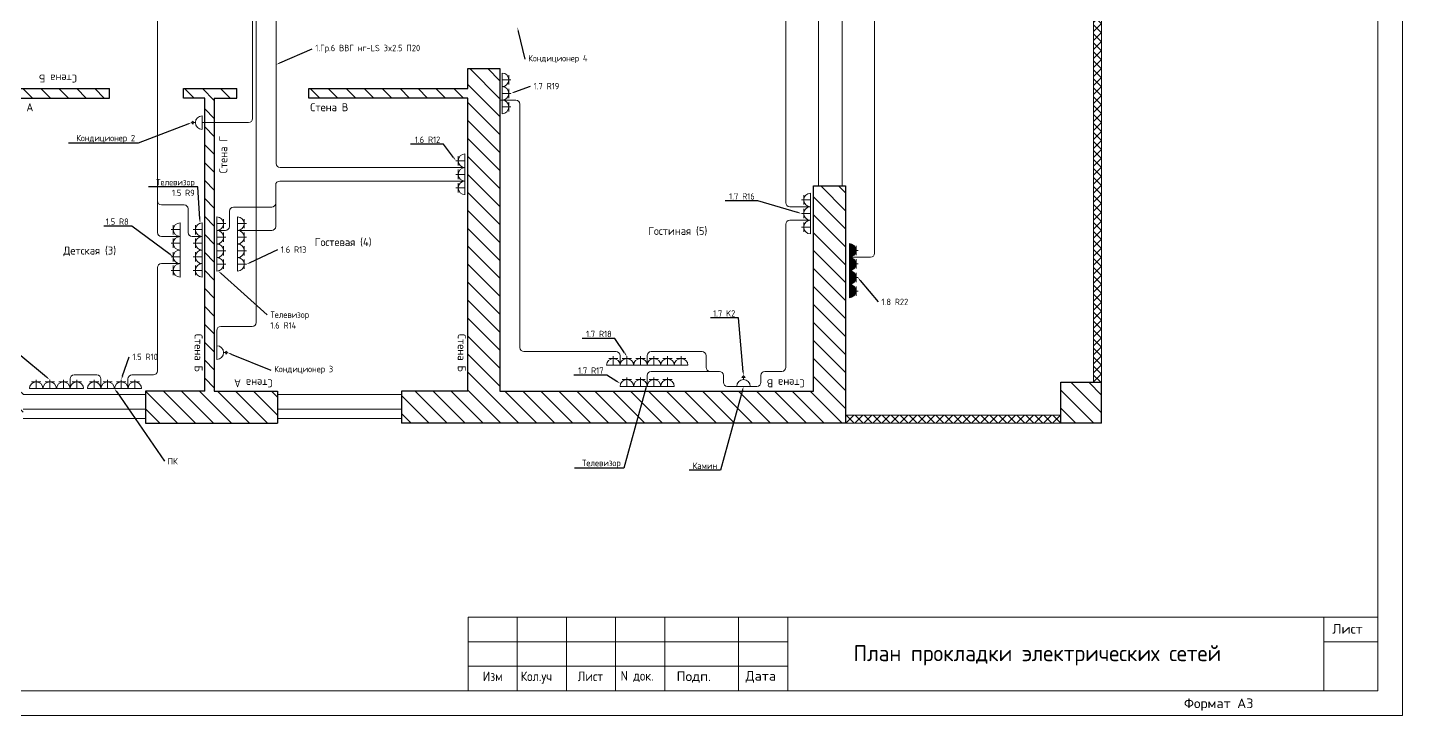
# Model space of a CAD drawing. Extents: x -680 to 54599, y -24087 to 292.
# Drawn here: x 37414 to 54599, y -24087 to -15489 of the extents above; entities that cross this region are included whole.
import ezdxf
from ezdxf import colors
from ezdxf.entities.mleader import LeaderData, LeaderLine
from ezdxf.math import Vec2, Vec3

# ---------------------------------------------------------------- set-up
doc = ezdxf.new("R2010")
doc.units = 0
doc.linetypes.add('Caddy_Solid', pattern=[0])
for name, color, linetype in [('100', 7, 'Continuous'), ('condey_wire', 40, 'Continuous'), ('ograda', 7, 'Continuous'), ('rozetka_skrutoy', 10, 'Continuous'), ('SYMS', 7, 'Continuous')]:
    doc.layers.add(name, color=color, linetype=linetype)
for name, color, linetype, lineweight in [('info', 7, 'Continuous', 15), ('nesushie', 7, 'Continuous', 25), ('okna', 7, 'Continuous', 18), ('power_wire', 10, 'Continuous', 18), ('rozetki_16A', 10, 'Continuous', 18), ('text', 251, 'Continuous', 15)]:
    doc.layers.add(name, color=color, linetype=linetype, lineweight=lineweight)
doc.styles.add('Caddy_Vectorfont1n', font='GOST Common.ttf', dxfattribs={"width": 1.1})
doc.styles.get("Standard").update_dxf_attribs({"font": 'GOST Common.ttf'})
pattern_1 = [(315, (41576.55, 24801.4), (56.1266, 56.1266), []), (45, (41576.55, 24801.4), (-56.1266, 56.1266), [])]

msp = doc.modelspace()

# ---------------------------------------------------------------- hatches: boundary and pattern name
at = {"layer": 'nesushie', "lineweight": 15}
h = msp.add_hatch(dxfattribs=at)
h.set_pattern_fill('ANSI31', color=256, scale=50, angle=-90)
h.paths.add_polyline_path([(50839, -8898), (50839, -8388), (50329, -8388), (50329, -8898)])
h.paths.add_polyline_path([(50329, -12538), (50329, -13048), (50839, -13048), (50839, -12538)])
h.paths.add_polyline_path([(50329, -19922), (50329, -20432), (50839, -20432), (50839, -19922)])
h = msp.add_hatch(dxfattribs=at)
h.set_pattern_fill('ANSI31', color=256, scale=50, angle=-90)
h.paths.add_polyline_path([(42919, -20032), (42089, -20032), (42089, -20432), (42919, -20432), (47639, -20432), (47639, -20032), (47639, -17468), (47239, -17468), (47239, -20032), (43319, -20032), (43319, -16002), (42919, -16002), (42919, -16252), (40929, -16252), (40929, -16372), (42919, -16372)])
h = msp.add_hatch(dxfattribs=at)
h.set_pattern_fill('ANSI31', color=256, scale=50, angle=-90)
h.paths.add_polyline_path([(33189, -20432), (37359, -20432), (37359, -20032), (36609, -20032), (36609, -17257), (36609, -16372), (38439, -16372), (38439, -16252), (36412, -16252), (36412, -16372), (36412, -17005), (35189, -17005), (35189, -17182), (36489, -17182), (36489, -20032), (33589, -20032), (33589, -19302), (33189, -19302), (33189, -20032)])
h = msp.add_hatch(dxfattribs=at)
h.set_pattern_fill('ANSI31', color=256, scale=50, angle=-90)
h.paths.add_polyline_path([(39749, -20032), (39749, -16372), (40029, -16372), (40029, -16252), (39364, -16252), (39364, -16372), (39629, -16372), (39629, -20032), (38889, -20032), (38889, -20432), (40539, -20432), (40539, -20032)])
at = {"layer": 'ograda', "lineweight": 15}
h = msp.add_hatch(dxfattribs=at)
h.set_pattern_fill('ANSI37', color=256, scale=25, angle=-90)
h.set_pattern_definition(pattern_1)
h.paths.add_polyline_path([(50839, -13048), (50739, -13048), (50739, -19922), (50839, -19922)])
h = msp.add_hatch(dxfattribs=at)
h.set_pattern_fill('ANSI37', color=256, scale=25, angle=-90)
h.set_pattern_definition(pattern_1)
h.paths.add_polyline_path([(47639, -20332), (47639, -20432), (50329, -20432), (50329, -20332)])
at = {"layer": 'rozetki_16A'}
h = msp.add_hatch(color=256, dxfattribs=at)
h.dxf.hatch_style = 1
h.paths.add_polyline_path([(47686, -18189), (47686, -18274), (47770, -18274, 0.414214)])
h.paths.add_polyline_path([(47770, -18274), (47686, -18274), (47686, -18359, 0.414214)])
h = msp.add_hatch(color=256, dxfattribs=at)
h.dxf.hatch_style = 1
h.paths.add_polyline_path([(47686, -18359), (47686, -18444), (47770, -18444, 0.414214)])
h.paths.add_polyline_path([(47770, -18444), (47686, -18444), (47686, -18528, 0.414214)])
h = msp.add_hatch(color=256, dxfattribs=at)
h.dxf.hatch_style = 1
h.paths.add_polyline_path([(47686, -18528), (47686, -18613), (47770, -18613, 0.414214)])
h.paths.add_polyline_path([(47770, -18613), (47686, -18613), (47686, -18698, 0.414214)])
h = msp.add_hatch(color=256, dxfattribs=at)
h.dxf.hatch_style = 1
h.paths.add_polyline_path([(47686, -18698), (47686, -18782), (47770, -18782, 0.414214)])
h.paths.add_polyline_path([(47770, -18782), (47686, -18782), (47686, -18867, 0.414214)])

# ---------------------------------------------------------------- linework, layer by layer
at = {"layer": '100', "linetype": 'Caddy_Solid', "lineweight": 13}
for p, q in [((54292, -6143), (54292, -23780)), ((42922, -22858), (54292, -22858)), ((42922, -23780), (42922, -22858)), ((43536, -23780), (43536, -22858)), ((44151, -23780), (44151, -22858)), ((44765, -23780), (44765, -22858)), ((45380, -23780), (45380, -22858)), ((46302, -23780), (46302, -22858)), ((46917, -23780), (46917, -22858)), ((53616, -23780), (53616, -22858)), ((46917, -23165), (42922, -23165)), ((53616, -23165), (54292, -23165)), ((42922, -23472), (46917, -23472)), ((54292, -23780), (29277, -23780))]:
    msp.add_line(p, q, dxfattribs=at)
at = {"layer": 'condey_wire', "lineweight": 15}
for p, q in [((40228, -16627), (40228, -14184)), ((40273, -19175), (40273, -14229)), ((39597, -16677), (40178, -16677)), ((39830, -19225), (40223, -19225)), ((39780, -19466), (39780, -19275))]:
    msp.add_line(p, q, dxfattribs=at)
for centre, start, end in [((40178, -16627), 270, 0), ((39830, -19275), 90, 180), ((40223, -19175), 270, 0)]:
    msp.add_arc(centre, 50, start, end, dxfattribs=at)
at = {"layer": 'nesushie'}
for p, q in [((42919, -16002), (43319, -16002)), ((42919, -16252), (42919, -16002)), ((43319, -16002), (43319, -20032)), ((36412, -16252), (38439, -16252)), ((38439, -16372), (38439, -16252)), ((39364, -16372), (39364, -16252)), ((39364, -16252), (40029, -16252)), ((40029, -16372), (40029, -16252)), ((40929, -16372), (40929, -16252)), ((40929, -16252), (42919, -16252)), ((36609, -16372), (38439, -16372)), ((39629, -16372), (39364, -16372)), ((39629, -20032), (39629, -16372)), ((39749, -16372), (39749, -20032)), ((39749, -16372), (39999, -16372)), ((39749, -16372), (40029, -16372)), ((42919, -16372), (40929, -16372)), ((42919, -20032), (42919, -16372)), ((42919, -20032), (42919, -16372)), ((47239, -20032), (47239, -17468)), ((47239, -17468), (47639, -17468)), ((47639, -17468), (47639, -20432)), ((50329, -20432), (50329, -19922)), ((50329, -19922), (50839, -19922)), ((50839, -20432), (50839, -19922)), ((39629, -20032), (38889, -20032)), ((38889, -20032), (38889, -20432)), ((39749, -20032), (40539, -20032)), ((40539, -20032), (40539, -20432)), ((42919, -20032), (42089, -20032)), ((42089, -20032), (42089, -20432)), ((43319, -20032), (47239, -20032)), ((38889, -20432), (40539, -20432)), ((47639, -20432), (42089, -20432)), ((50839, -20432), (50329, -20432))]:
    msp.add_line(p, q, dxfattribs=at)
at = {"layer": 'ograda', "lineweight": 15}
for p, q in [((50739, -13048), (50739, -19922)), ((50839, -19922), (50839, -13048)), ((50329, -20332), (47639, -20332)), ((47639, -20432), (50329, -20432)), ((47639, -20432), (50329, -20432)), ((50329, -20432), (50329, -20332))]:
    msp.add_line(p, q, dxfattribs=at)
at = {"layer": 'okna'}
for p, q in [((47300, -14906), (47300, -17468)), ((47598, -14906), (47598, -17468)), ((37359, -20077), (38889, -20077)), ((40539, -20077), (42089, -20077)), ((37359, -20260), (38889, -20260)), ((40539, -20260), (42089, -20260)), ((37359, -20374), (38889, -20374)), ((40539, -20374), (42089, -20374))]:
    msp.add_line(p, q, dxfattribs=at)
at = {"layer": 'power_wire'}
for p, q in [((46892, -13392), (46892, -17679)), ((39038, -14760), (39038, -18050)), ((48001, -14615), (48001, -18309)), ((40522, -14805), (40522, -17189)), ((43519, -16397), (43319, -16397)), ((43569, -19489), (43569, -16447)), ((42882, -17239), (40572, -17239)), ((40516, -17458), (40516, -17975)), ((42882, -17408), (40566, -17408)), ((39372, -17705), (39088, -17705)), ((39422, -18050), (39422, -17755)), ((39938, -17975), (39938, -17784)), ((39988, -17734), (40466, -17734)), ((47200, -17729), (46942, -17729)), ((39780, -18025), (39888, -18025)), ((40038, -18025), (40466, -18025)), ((46892, -17948), (46892, -19737)), ((47200, -17898), (46942, -17898)), ((39088, -18100), (39321, -18100)), ((39597, -18100), (39472, -18100)), ((47951, -18359), (47686, -18359)), ((39038, -18489), (39038, -19781)), ((39321, -18439), (39088, -18439)), ((44770, -19539), (43619, -19539)), ((44820, -19710), (44820, -19589)), ((45159, -19710), (45159, -19589)), ((45209, -19539), (45845, -19539)), ((45895, -19589), (45895, -19737)), ((37947, -19881), (37947, -20002)), ((38282, -19831), (37997, -19831)), ((38332, -20002), (38332, -19881)), ((38670, -19881), (38670, -20002)), ((38988, -19831), (38720, -19831)), ((45159, -19974), (45159, -19837)), ((45945, -19787), (45209, -19787)), ((46062, -19787), (45945, -19787)), ((46112, -19924), (46112, -19837)), ((46580, -19924), (46580, -19837)), ((46630, -19787), (46842, -19787)), ((46279, -19974), (46162, -19974)), ((46448, -19974), (46530, -19974))]:
    msp.add_line(p, q, dxfattribs=at)
for centre, start, end in [((43519, -16447), 0, 90), ((40572, -17189), 180, 270), ((40566, -17458), 90, 180), ((39088, -17655), 180, 270), ((40466, -17684), 270, 0), ((46942, -17679), 180, 270), ((39372, -17755), 0, 90), ((39988, -17784), 90, 180), ((39888, -17975), 270, 0), ((40466, -17975), 270, 0), ((46942, -17948), 90, 180), ((39088, -18050), 180, 270), ((39472, -18050), 180, 270), ((47951, -18309), 270, 0), ((39088, -18489), 90, 180), ((43619, -19489), 180, 270), ((44770, -19589), 0, 90), ((45209, -19589), 90, 180), ((45845, -19589), 0, 90), ((45945, -19737), 180, 270), ((46842, -19737), 270, 0), ((37997, -19881), 90, 180), ((38282, -19881), 0, 90), ((38720, -19881), 90, 180), ((38988, -19781), 270, 0), ((45209, -19837), 90, 180), ((46062, -19837), 0, 90), ((46162, -19924), 180, 270), ((46530, -19924), 270, 0), ((46630, -19837), 90, 180)]:
    msp.add_arc(centre, 50, start, end, dxfattribs=at)
at = {"layer": 'rozetka_skrutoy', "lineweight": 15}
for p, q in [((39464, -16677), (39484, -16658)), ((39484, -16658), (39484, -16696)), ((39597, -16677), (39597, -16592)), ((39464, -16677), (39484, -16696)), ((39512, -16677), (39484, -16677)), ((39597, -16761), (39597, -16677)), ((39780, -19466), (39780, -19551)), ((39780, -19551), (39780, -19636)), ((39865, -19551), (39893, -19551)), ((39893, -19570), (39893, -19532)), ((39913, -19551), (39893, -19532)), ((39913, -19551), (39893, -19570)), ((46363, -19841), (46344, -19861)), ((46382, -19861), (46344, -19861)), ((46363, -19841), (46382, -19861)), ((46363, -19889), (46363, -19861)), ((46279, -19974), (46363, -19974)), ((46363, -19974), (46448, -19974))]:
    msp.add_line(p, q, dxfattribs=at)
for centre, start, end in [((39597, -16677), 90, 270), ((39780, -19551), 270, 90), ((46363, -19974), 0, 180)]:
    msp.add_arc(centre, 84.7, start, end, dxfattribs=at)
at = {"layer": 'rozetki_16A'}
for p, q in [((43345, -16058), (43345, -16142)), ((43345, -16142), (43345, -16227)), ((43345, -16142), (43457, -16142)), ((43429, -16084), (43429, -16201)), ((43345, -16227), (43345, -16312)), ((43345, -16312), (43345, -16397)), ((43345, -16312), (43457, -16312)), ((43429, -16254), (43429, -16370)), ((43345, -16397), (43345, -16481)), ((43345, -16481), (43345, -16566)), ((43345, -16481), (43457, -16481)), ((43429, -16423), (43429, -16539)), ((42882, -17154), (42769, -17154)), ((42797, -17212), (42797, -17096)), ((42882, -17154), (42882, -17069)), ((42882, -17239), (42882, -17154)), ((42882, -17324), (42769, -17324)), ((42797, -17382), (42797, -17265)), ((42882, -17324), (42882, -17239)), ((42882, -17408), (42882, -17324)), ((42882, -17493), (42769, -17493)), ((42797, -17551), (42797, -17435)), ((42882, -17493), (42882, -17408)), ((42882, -17578), (42882, -17493)), ((47200, -17644), (47087, -17644)), ((47115, -17702), (47115, -17586)), ((47200, -17644), (47200, -17559)), ((47200, -17729), (47200, -17644)), ((39780, -17855), (39780, -17940)), ((40038, -17855), (40038, -17940)), ((47200, -17813), (47087, -17813)), ((47115, -17872), (47115, -17755)), ((47200, -17813), (47200, -17729)), ((47200, -17898), (47200, -17813)), ((39321, -18015), (39208, -18015)), ((39236, -18074), (39236, -17957)), ((39321, -18015), (39321, -17931)), ((39321, -18100), (39321, -18015)), ((39597, -18015), (39484, -18015)), ((39512, -18074), (39512, -17957)), ((39597, -18015), (39597, -17931)), ((39597, -18100), (39597, -18015)), ((39780, -17940), (39780, -18025)), ((39780, -17940), (39893, -17940)), ((39780, -18025), (39780, -18109)), ((39865, -17882), (39865, -17998)), ((40038, -17940), (40038, -18025)), ((40038, -17940), (40151, -17940)), ((40038, -18025), (40038, -18109)), ((40123, -17882), (40123, -17998)), ((47200, -17983), (47087, -17983)), ((47115, -18041), (47115, -17925)), ((47200, -17983), (47200, -17898)), ((47200, -18068), (47200, -17983)), ((39321, -18185), (39208, -18185)), ((39236, -18243), (39236, -18127)), ((39321, -18185), (39321, -18100)), ((39321, -18270), (39321, -18185)), ((39597, -18185), (39484, -18185)), ((39512, -18243), (39512, -18127)), ((39597, -18185), (39597, -18100)), ((39597, -18270), (39597, -18185)), ((39780, -18109), (39780, -18194)), ((39780, -18109), (39893, -18109)), ((39780, -18194), (39780, -18279)), ((39865, -18051), (39865, -18167)), ((40038, -18109), (40038, -18194)), ((40038, -18109), (40151, -18109)), ((40038, -18194), (40038, -18279)), ((40123, -18051), (40123, -18167)), ((47686, -18189), (47686, -18274)), ((47770, -18216), (47770, -18332)), ((39321, -18354), (39208, -18354)), ((39236, -18412), (39236, -18296)), ((39321, -18354), (39321, -18270)), ((39321, -18439), (39321, -18354)), ((39597, -18354), (39484, -18354)), ((39512, -18412), (39512, -18296)), ((39597, -18354), (39597, -18270)), ((39597, -18439), (39597, -18354)), ((39780, -18279), (39780, -18363)), ((39780, -18279), (39893, -18279)), ((39780, -18363), (39780, -18448)), ((39865, -18221), (39865, -18337)), ((40038, -18279), (40038, -18363)), ((40038, -18279), (40151, -18279)), ((40038, -18363), (40038, -18448)), ((40123, -18221), (40123, -18337)), ((47686, -18274), (47686, -18359)), ((47686, -18274), (47798, -18274)), ((47686, -18359), (47686, -18444)), ((47770, -18385), (47770, -18502)), ((39321, -18524), (39208, -18524)), ((39236, -18582), (39236, -18465)), ((39321, -18524), (39321, -18439)), ((39321, -18608), (39321, -18524)), ((39597, -18524), (39484, -18524)), ((39512, -18582), (39512, -18465)), ((39597, -18524), (39597, -18439)), ((39597, -18608), (39597, -18524)), ((39780, -18448), (39780, -18533)), ((39780, -18448), (39893, -18448)), ((39865, -18390), (39865, -18506)), ((40038, -18448), (40038, -18533)), ((40038, -18448), (40151, -18448)), ((40123, -18390), (40123, -18506)), ((47686, -18444), (47686, -18528)), ((47686, -18444), (47798, -18444)), ((47686, -18528), (47686, -18613)), ((47770, -18555), (47770, -18671)), ((47686, -18613), (47686, -18698)), ((47686, -18613), (47798, -18613)), ((47686, -18698), (47686, -18782)), ((47770, -18724), (47770, -18841)), ((47686, -18782), (47686, -18867)), ((47686, -18782), (47798, -18782)), ((44651, -19710), (44736, -19710)), ((44678, -19626), (44794, -19626)), ((44736, -19710), (44736, -19598)), ((44736, -19710), (44820, -19710)), ((44820, -19710), (44905, -19710)), ((44847, -19626), (44963, -19626)), ((44905, -19710), (44905, -19598)), ((44905, -19710), (44990, -19710)), ((44990, -19710), (45075, -19710)), ((45016, -19626), (45133, -19626)), ((45075, -19710), (45075, -19598)), ((45075, -19710), (45159, -19710)), ((45159, -19710), (45244, -19710)), ((45186, -19626), (45302, -19626)), ((45244, -19710), (45244, -19598)), ((45244, -19710), (45329, -19710)), ((45329, -19710), (45413, -19710)), ((45355, -19626), (45472, -19626)), ((45413, -19710), (45413, -19598)), ((45413, -19710), (45498, -19710)), ((45498, -19710), (45583, -19710)), ((45525, -19626), (45641, -19626)), ((45583, -19710), (45583, -19598)), ((45583, -19710), (45668, -19710)), ((37465, -19918), (37581, -19918)), ((37523, -20002), (37523, -19890)), ((37634, -19918), (37751, -19918)), ((37692, -20002), (37692, -19890)), ((37804, -19918), (37920, -19918)), ((37862, -20002), (37862, -19890)), ((37973, -19918), (38089, -19918)), ((38031, -20002), (38031, -19890)), ((38189, -19918), (38305, -19918)), ((38247, -20002), (38247, -19890)), ((38358, -19918), (38474, -19918)), ((38416, -20002), (38416, -19890)), ((38528, -19918), (38644, -19918)), ((38586, -20002), (38586, -19890)), ((38697, -19918), (38813, -19918)), ((38755, -20002), (38755, -19890)), ((44847, -19889), (44963, -19889)), ((44905, -19974), (44905, -19861)), ((45016, -19889), (45133, -19889)), ((45075, -19974), (45075, -19861)), ((45186, -19889), (45302, -19889)), ((45244, -19974), (45244, -19861)), ((45355, -19889), (45472, -19889)), ((45413, -19974), (45413, -19861)), ((37438, -20002), (37523, -20002)), ((37523, -20002), (37608, -20002)), ((37608, -20002), (37692, -20002)), ((37692, -20002), (37777, -20002)), ((37777, -20002), (37862, -20002)), ((37862, -20002), (37947, -20002)), ((37947, -20002), (38031, -20002)), ((38031, -20002), (38116, -20002)), ((38162, -20002), (38247, -20002)), ((38247, -20002), (38332, -20002)), ((38332, -20002), (38416, -20002)), ((38416, -20002), (38501, -20002)), ((38501, -20002), (38586, -20002)), ((38586, -20002), (38670, -20002)), ((38670, -20002), (38755, -20002)), ((38755, -20002), (38840, -20002)), ((44820, -19974), (44905, -19974)), ((44905, -19974), (44990, -19974)), ((44990, -19974), (45075, -19974)), ((45075, -19974), (45159, -19974)), ((45159, -19974), (45244, -19974)), ((45244, -19974), (45329, -19974)), ((45329, -19974), (45413, -19974)), ((45413, -19974), (45498, -19974))]:
    msp.add_line(p, q, dxfattribs=at)
for centre, start, end in [((43345, -16142), 270, 90), ((43345, -16312), 270, 90), ((43345, -16481), 270, 90), ((42882, -17154), 90, 270), ((42882, -17324), 90, 270), ((42882, -17493), 90, 270), ((47200, -17644), 90, 270), ((39780, -17940), 270, 90), ((40038, -17940), 270, 90), ((47200, -17813), 90, 270), ((39321, -18015), 90, 270), ((39597, -18015), 90, 270), ((39780, -18109), 270, 90), ((40038, -18109), 270, 90), ((47200, -17983), 90, 270), ((39321, -18185), 90, 270), ((39597, -18185), 90, 270), ((39780, -18279), 270, 90), ((40038, -18279), 270, 90), ((47686, -18274), 270, 90), ((39321, -18354), 90, 270), ((39597, -18354), 90, 270), ((39780, -18448), 270, 90), ((40038, -18448), 270, 90), ((47686, -18444), 270, 90), ((39321, -18524), 90, 270), ((39597, -18524), 90, 270), ((47686, -18613), 270, 90), ((47686, -18782), 270, 90), ((44736, -19710), 0, 180), ((44905, -19710), 0, 180), ((45075, -19710), 0, 180), ((45244, -19710), 0, 180), ((45413, -19710), 0, 180), ((45583, -19710), 0, 180), ((37523, -20002), 0, 180), ((37692, -20002), 0, 180), ((37862, -20002), 0, 180), ((38031, -20002), 0, 180), ((38247, -20002), 0, 180), ((38416, -20002), 0, 180), ((38586, -20002), 0, 180), ((38755, -20002), 0, 180), ((44905, -19974), 0, 180), ((45075, -19974), 0, 180), ((45244, -19974), 0, 180), ((45413, -19974), 0, 180)]:
    msp.add_arc(centre, 84.7, start, end, dxfattribs=at)
at = {"layer": 'SYMS', "lineweight": 13}
msp.add_line((54292, -17291), (54292, -22208), dxfattribs=at)
msp.add_lwpolyline([(28785, -24087), (54599, -24087), (54599, -5832), (28785, -5832)], close=True, dxfattribs=at)

# ---------------------------------------------------------------- texts
at = {"layer": '100', "lineweight": 13, "style": 'Caddy_Vectorfont1n'}
for s, width, p in [('Лист', 1.1, (53721, -23064)), ('Изм', 0.913, (43105, -23658)), ('Кол.уч', 0.913, (43578, -23657)), ('Лист', 0.913, (44291, -23658)), ('N док.', 0.913, (44827, -23651)), ('Подп.', 1.1, (45527, -23657)), ('Дата', 1.1, (46388, -23652)), ('Формат А3', 1.1, (51868, -23995))]:
    msp.add_text(s, height=120.8, dxfattribs=dict(at, width=width)).set_placement(p)
at = {"layer": 'SYMS', "insert": (47738, -23208), "char_height": 200, "attachment_point": 1}
msp.add_mtext_dynamic_manual_height_columns('План прокладки электрических сетей', width=6168.43, gutter_width=12.5, heights=[0], dxfattribs=at)
at = {"layer": 'text', "lineweight": 15, "char_height": 100, "attachment_point": 1}
for s, insert, rotation in [('Стена Б', (38031, -16176), 180), ('Стена Г', (39811, -17310), 90), ('Стена Б', (39602, -19318), 270), ('Стена Б', (42892, -19318), 270), ('Стена А', (40477, -19985), 180), ('Стена В', (47128, -19985), 180)]:
    msp.add_mtext_dynamic_manual_height_columns(s, width=651.6, gutter_width=12.5, heights=[0], dxfattribs=dict(at, insert=insert, rotation=rotation))
for s, width, heights, insert in [('Стена А', 651.6, [0], (37006, -16435)), ('Стена В', 651.6, [0], (40948, -16435)), ('Гостиная (5)', 1079.16, [287], (45173, -17981)), ('Детская (3)', 803.72, [255], (37864, -18226)), ('Гостевая (4)', 1027.89, [255], (41005, -18120))]:
    msp.add_mtext_dynamic_manual_height_columns(s, width=width, gutter_width=12.5, heights=heights, dxfattribs=dict(at, insert=insert))

# ---------------------------------------------------------------- leaders
at = {"layer": 'info'}
ml = msp.add_multileader_mtext('Standard', dxfattribs=at)
ml.set_content('Кондиционер 4', color=256)
ml.set_leader_properties()
ml.build(insert=Vec2(0, 0))
ml.multileader.update_dxf_attribs({"has_dogleg": 0, "text_right_attachment_type": 6, "dogleg_length": 50, "arrow_head_size": 50})
ctx = ml.context
ctx.base_point, ctx.char_height, ctx.arrow_head_size, ctx.landing_gap_size, ctx.plane_origin = Vec3(43632, -15885), 80, 50, 40, Vec3(43357, -16224)
ctx.right_attachment = 6
notes = []
notes.append((ctx, [(0, (1, 1, 0), (43582, -15885), (1, 0), 50, [(0, [(43537, -15489)], 0, [])])]))
ctx.mtext.insert, ctx.mtext.width, ctx.mtext.flow_direction = Vec3(43672, -15833), 1291.68, 5
ml = msp.add_multileader_mtext('Standard', dxfattribs=at)
ml.set_content('1.Гр.6 ВВГ нг-LS 3x2.5 П20', color=256)
ml.set_leader_properties()
ml.build(insert=Vec2(0, 0))
ml.multileader.update_dxf_attribs({"has_dogleg": 0, "text_right_attachment_type": 6, "dogleg_length": 50, "arrow_head_size": 50})
ctx = ml.context
ctx.base_point, ctx.char_height, ctx.arrow_head_size, ctx.landing_gap_size, ctx.plane_origin = Vec3(40971, -15757), 80, 50, 40, Vec3(41856, -15747)
ctx.right_attachment = 6
notes.append((ctx, [(0, (1, 1, 0), (40921, -15757), (1, 0), 50, [(0, [(40522, -15952)], 0, [])])]))
ctx.mtext.insert, ctx.mtext.width, ctx.mtext.flow_direction = Vec3(41011, -15705), 1250.99, 5
ml = msp.add_multileader_mtext('Standard', dxfattribs=at)
ml.set_content('1.7 R19', color=256)
ml.set_leader_properties()
ml.build(insert=Vec2(0, 0))
ml.multileader.update_dxf_attribs({"has_dogleg": 0, "text_right_attachment_type": 6, "dogleg_length": 50, "arrow_head_size": 50})
ctx = ml.context
ctx.base_point, ctx.char_height, ctx.arrow_head_size, ctx.landing_gap_size, ctx.plane_origin = Vec3(43700, -16221), 80, 50, 40, Vec3(43203, -16586)
ctx.right_attachment = 6
notes.append((ctx, [(0, (1, 1, 0), (43650, -16221), (1, 0), 50, [(0, [(43457, -16312)], 0, [])])]))
ctx.mtext.insert, ctx.mtext.width, ctx.mtext.flow_direction = Vec3(43740, -16181), 671.17, 5
ml = msp.add_multileader_mtext('Standard', dxfattribs=at)
ml.set_content('Кондиционер 2', color=256)
ml.set_leader_properties()
ml.build(insert=Vec2(0, 0))
ml.multileader.update_dxf_attribs({"has_dogleg": 0, "text_right_attachment_type": 6, "dogleg_length": 50, "arrow_head_size": 50})
ctx = ml.context
ctx.base_point, ctx.char_height, ctx.arrow_head_size, ctx.landing_gap_size, ctx.plane_origin = Vec3(38019, -16882), 80, 50, 40, Vec3(37459, -17228)
ctx.right_attachment, ctx.text_align_type = 6, 2
notes.append((ctx, [(1, (1, 1, 0), (38849, -16934), (-1, 0), 50, [(0, [(39464, -16677)], 0, [])])]))
ctx.mtext.insert, ctx.mtext.width, ctx.mtext.alignment, ctx.mtext.flow_direction = Vec3(38759, -16830), 1247.92, 3, 5
ml = msp.add_multileader_mtext('Standard', dxfattribs=at)
ml.set_content('1.6 R12', color=256)
ml.set_leader_properties()
ml.build(insert=Vec2(0, 0))
ml.multileader.update_dxf_attribs({"has_dogleg": 0, "text_right_attachment_type": 6, "dogleg_length": 50, "arrow_head_size": 50})
ctx = ml.context
ctx.base_point, ctx.char_height, ctx.arrow_head_size, ctx.landing_gap_size, ctx.plane_origin = Vec3(42242, -16891), 80, 50, 40, Vec3(41982, -17219)
ctx.right_attachment, ctx.text_align_type = 6, 2
notes.append((ctx, [(1, (1, 1, 0), (42663, -16947), (-1, 0), 50, [(0, [(42769, -17154)], 0, [])])]))
ctx.mtext.insert, ctx.mtext.width, ctx.mtext.alignment, ctx.mtext.flow_direction = Vec3(42573, -16851), 671.17, 3, 5
ml = msp.add_multileader_mtext('Standard', dxfattribs=at)
ml.set_content('Телевизор\\P1.5 R9', color=256)
ml.set_leader_properties()
ml.build(insert=Vec2(0, 0))
ml.multileader.update_dxf_attribs({"has_dogleg": 0, "text_right_attachment_type": 6, "dogleg_length": 50, "arrow_head_size": 50})
ctx = ml.context
ctx.base_point, ctx.char_height, ctx.arrow_head_size, ctx.landing_gap_size, ctx.plane_origin = Vec3(38972, -17422), 80, 50, 40, Vec3(38796, -17338)
ctx.right_attachment, ctx.text_align_type = 6, 2
notes.append((ctx, [(1, (1, 1, 0), (39594, -17478), (-1, 0), 50, [(0, [(39571, -17935)], 0, [])])]))
ctx.mtext.insert, ctx.mtext.width, ctx.mtext.alignment, ctx.mtext.flow_direction = Vec3(39504, -17382), 671.17, 3, 5
ml = msp.add_multileader_mtext('Standard', dxfattribs=at)
ml.set_content('1.7 R16', color=256)
ml.set_leader_properties()
ml.build(insert=Vec2(0, 0))
ml.multileader.update_dxf_attribs({"has_dogleg": 0, "text_right_attachment_type": 6, "dogleg_length": 50, "arrow_head_size": 50})
ctx = ml.context
ctx.base_point, ctx.char_height, ctx.arrow_head_size, ctx.landing_gap_size, ctx.plane_origin = Vec3(46172, -17599), 80, 50, 40, Vec3(46178, -18025)
ctx.right_attachment, ctx.text_align_type = 6, 2
notes.append((ctx, [(1, (1, 1, 0), (46593, -17655), (-1, 0), 50, [(0, [(47087, -17813)], 0, [])])]))
ctx.mtext.insert, ctx.mtext.width, ctx.mtext.alignment, ctx.mtext.flow_direction = Vec3(46503, -17559), 671.17, 3, 5
ml = msp.add_multileader_mtext('Standard', dxfattribs=at)
ml.set_content('1.5 R8', color=256)
ml.set_leader_properties()
ml.build(insert=Vec2(0, 0))
ml.multileader.update_dxf_attribs({"has_dogleg": 0, "text_right_attachment_type": 6, "dogleg_length": 50, "arrow_head_size": 50})
ctx = ml.context
ctx.base_point, ctx.char_height, ctx.arrow_head_size, ctx.landing_gap_size, ctx.plane_origin = Vec3(38387, -17915), 80, 50, 40, Vec3(38683, -18476)
ctx.right_attachment, ctx.text_align_type = 6, 2
notes.append((ctx, [(1, (1, 1, 0), (38769, -17971), (-1, 0), 50, [(0, [(39236, -18354)], 0, [])])]))
ctx.mtext.insert, ctx.mtext.width, ctx.mtext.alignment, ctx.mtext.flow_direction = Vec3(38679, -17875), 671.17, 3, 5
ml = msp.add_multileader_mtext('Standard', dxfattribs=at)
ml.set_content('1.6 R13', color=256)
ml.set_leader_properties()
ml.build(insert=Vec2(0, 0))
ml.multileader.update_dxf_attribs({"has_dogleg": 0, "text_right_attachment_type": 6, "dogleg_length": 50, "arrow_head_size": 50})
ctx = ml.context
ctx.base_point, ctx.char_height, ctx.arrow_head_size, ctx.landing_gap_size, ctx.plane_origin = Vec3(40541, -18264), 80, 50, 40, Vec3(40364, -18683)
ctx.right_attachment = 6
notes.append((ctx, [(0, (1, 1, 0), (40491, -18264), (1, 0), 50, [(0, [(40151, -18448)], 0, [])])]))
ctx.mtext.insert, ctx.mtext.width, ctx.mtext.flow_direction = Vec3(40581, -18224), 671.17, 5
ml = msp.add_multileader_mtext('Standard', dxfattribs=at)
ml.set_content('Телевизор\\P1.6 R14', color=256)
ml.set_leader_properties()
ml.build(insert=Vec2(0, 0))
ml.multileader.update_dxf_attribs({"has_dogleg": 0, "text_right_attachment_type": 6, "dogleg_length": 50, "arrow_head_size": 50})
ctx = ml.context
ctx.base_point, ctx.char_height, ctx.arrow_head_size, ctx.landing_gap_size, ctx.plane_origin = Vec3(40410, -19078), 80, 50, 40, Vec3(40179, -19127)
ctx.right_attachment = 6
notes.append((ctx, [(0, (1, 1, 0), (40360, -19078), (1, 0), 50, [(0, [(39798, -18531)], 0, [])])]))
ctx.mtext.insert, ctx.mtext.width, ctx.mtext.flow_direction = Vec3(40450, -19038), 671.17, 5
ml = msp.add_multileader_mtext('Standard', dxfattribs=at)
ml.set_content('1.8 R22', color=256)
ml.set_leader_properties()
ml.build(insert=Vec2(0, 0))
ml.multileader.update_dxf_attribs({"has_dogleg": 0, "text_right_attachment_type": 6, "dogleg_length": 50, "arrow_head_size": 50})
ctx = ml.context
ctx.base_point, ctx.char_height, ctx.arrow_head_size, ctx.landing_gap_size, ctx.plane_origin = Vec3(48048, -18918), 80, 50, 40, Vec3(47550, -19283)
ctx.right_attachment = 6
notes.append((ctx, [(0, (1, 1, 0), (47998, -18918), (1, 0), 50, [(0, [(47790, -18613)], 0, [])])]))
ctx.mtext.insert, ctx.mtext.width, ctx.mtext.flow_direction = Vec3(48088, -18878), 671.17, 5
ml = msp.add_multileader_mtext('Standard', dxfattribs=at)
ml.set_content('1.7 K2', color=256)
ml.set_leader_properties()
ml.build(insert=Vec2(0, 0))
ml.multileader.update_dxf_attribs({"has_dogleg": 0, "text_right_attachment_type": 6, "dogleg_length": 50, "arrow_head_size": 50})
ctx = ml.context
ctx.base_point, ctx.char_height, ctx.arrow_head_size, ctx.landing_gap_size, ctx.plane_origin = Vec3(45969, -19062), 80, 50, 40, Vec3(45935, -19487)
ctx.right_attachment, ctx.text_align_type = 6, 2
notes.append((ctx, [(1, (1, 1, 0), (46351, -19118), (-1, 0), 50, [(0, [(46363, -19841)], 0, [])])]))
ctx.mtext.insert, ctx.mtext.width, ctx.mtext.alignment, ctx.mtext.flow_direction = Vec3(46261, -19022), 671.17, 3, 5
ml = msp.add_multileader_mtext('Standard', dxfattribs=at)
ml.set_content('1.7 R18', color=256)
ml.set_leader_properties()
ml.build(insert=Vec2(0, 0))
ml.multileader.update_dxf_attribs({"has_dogleg": 0, "text_right_attachment_type": 6, "dogleg_length": 50, "arrow_head_size": 50})
ctx = ml.context
ctx.base_point, ctx.char_height, ctx.arrow_head_size, ctx.landing_gap_size, ctx.plane_origin = Vec3(44385, -19319), 80, 50, 40, Vec3(43924, -19691)
ctx.right_attachment, ctx.text_align_type = 6, 2
notes.append((ctx, [(1, (1, 1, 0), (44806, -19375), (-1, 0), 50, [(0, [(44905, -19598)], 0, [])])]))
ctx.mtext.insert, ctx.mtext.width, ctx.mtext.alignment, ctx.mtext.flow_direction = Vec3(44716, -19279), 671.17, 3, 5
ml = msp.add_multileader_mtext('Standard', dxfattribs=at)
ml.set_content('1.5 R11', color=256)
ml.set_leader_properties()
ml.build(insert=Vec2(0, 0))
ml.multileader.update_dxf_attribs({"has_dogleg": 0, "text_right_attachment_type": 6, "dogleg_length": 50, "arrow_head_size": 50})
ctx = ml.context
ctx.base_point, ctx.char_height, ctx.arrow_head_size, ctx.landing_gap_size, ctx.plane_origin = Vec3(36976, -19535), 80, 50, 40, Vec3(37714, -19790)
ctx.right_attachment, ctx.text_align_type = 6, 2
notes.append((ctx, [(1, (1, 1, 0), (37381, -19591), (-1, 0), 50, [(0, [(37692, -19890)], 0, [])])]))
ctx.mtext.insert, ctx.mtext.width, ctx.mtext.alignment, ctx.mtext.flow_direction = Vec3(37291, -19495), 671.17, 3, 5
ml = msp.add_multileader_mtext('Standard', dxfattribs=at)
ml.set_content('1.5 R10', color=256)
ml.set_leader_properties()
ml.build(insert=Vec2(0, 0))
ml.multileader.update_dxf_attribs({"has_dogleg": 0, "text_right_attachment_type": 6, "dogleg_length": 50, "arrow_head_size": 50})
ctx = ml.context
ctx.base_point, ctx.char_height, ctx.arrow_head_size, ctx.landing_gap_size, ctx.plane_origin = Vec3(38685, -19605), 80, 50, 40, Vec3(38747, -19934)
ctx.right_attachment = 6
notes.append((ctx, [(0, (1, 1, 0), (38635, -19605), (1, 0), 50, [(0, [(38586, -19890)], 0, [])])]))
ctx.mtext.insert, ctx.mtext.width, ctx.mtext.flow_direction = Vec3(38725, -19565), 671.17, 5
ml = msp.add_multileader_mtext('Standard', dxfattribs=at)
ml.set_content('Кондиционер 3', color=256)
ml.set_leader_properties()
ml.build(insert=Vec2(0, 0))
ml.multileader.update_dxf_attribs({"has_dogleg": 0, "text_right_attachment_type": 6, "dogleg_length": 50, "arrow_head_size": 50})
ctx = ml.context
ctx.base_point, ctx.char_height, ctx.arrow_head_size, ctx.landing_gap_size, ctx.plane_origin = Vec3(40457, -19769), 80, 50, 40, Vec3(39809, -19964)
ctx.right_attachment = 6
notes.append((ctx, [(0, (1, 1, 0), (40407, -19769), (1, 0), 50, [(0, [(39913, -19551)], 0, [])])]))
ctx.mtext.insert, ctx.mtext.width, ctx.mtext.flow_direction = Vec3(40497, -19717), 940.2, 5
ml = msp.add_multileader_mtext('Standard', dxfattribs=at)
ml.set_content('1.7 R17', color=256)
ml.set_leader_properties()
ml.build(insert=Vec2(0, 0))
ml.multileader.update_dxf_attribs({"has_dogleg": 0, "text_right_attachment_type": 6, "dogleg_length": 50, "arrow_head_size": 50})
ctx = ml.context
ctx.base_point, ctx.char_height, ctx.arrow_head_size, ctx.landing_gap_size, ctx.plane_origin = Vec3(44281, -19776), 80, 50, 40, Vec3(43820, -20149)
ctx.right_attachment, ctx.text_align_type = 6, 2
notes.append((ctx, [(1, (1, 1, 0), (44703, -19832), (-1, 0), 50, [(0, [(44822, -19937)], 0, [])])]))
ctx.mtext.insert, ctx.mtext.width, ctx.mtext.alignment, ctx.mtext.flow_direction = Vec3(44613, -19736), 671.17, 3, 5
ml = msp.add_multileader_mtext('Standard', dxfattribs=at)
ml.set_content('ПК', color=256)
ml.set_leader_properties()
ml.build(insert=Vec2(0, 0))
ml.multileader.update_dxf_attribs({"has_dogleg": 0, "text_right_attachment_type": 6, "dogleg_length": 50, "arrow_head_size": 50})
ctx = ml.context
ctx.base_point, ctx.char_height, ctx.arrow_head_size, ctx.landing_gap_size, ctx.plane_origin = Vec3(39126, -20910), 80, 50, 40, Vec3(38501, -20002)
ctx.right_attachment = 6
notes.append((ctx, [(0, (1, 1, 0), (39076, -20910), (1, 0), 50, [(0, [(38501, -20002)], 0, [])])]))
ctx.mtext.insert, ctx.mtext.width, ctx.mtext.flow_direction = Vec3(39166, -20870), 50, 5
ml = msp.add_multileader_mtext('Standard', dxfattribs=at)
ml.set_content('Телевизор', color=256)
ml.set_leader_properties()
ml.build(insert=Vec2(0, 0))
ml.multileader.update_dxf_attribs({"has_dogleg": 0, "text_right_attachment_type": 6, "dogleg_length": 50, "arrow_head_size": 50})
ctx = ml.context
ctx.base_point, ctx.char_height, ctx.arrow_head_size, ctx.landing_gap_size, ctx.plane_origin = Vec3(44295, -20943), 80, 50, 40, Vec3(44494, -20511)
ctx.right_attachment, ctx.text_align_type = 6, 2
notes.append((ctx, [(1, (1, 1, 0), (44917, -20995), (-1, 0), 50, [(0, [(45156, -19947)], 0, [])])]))
ctx.mtext.insert, ctx.mtext.width, ctx.mtext.alignment, ctx.mtext.flow_direction = Vec3(44827, -20891), 671.17, 3, 5
ml = msp.add_multileader_mtext('Standard', dxfattribs=at)
ml.set_content('Камин', color=256)
ml.set_leader_properties()
ml.build(insert=Vec2(0, 0))
ml.multileader.update_dxf_attribs({"has_dogleg": 0, "text_right_attachment_type": 6, "dogleg_length": 50, "arrow_head_size": 50})
ctx = ml.context
ctx.base_point, ctx.char_height, ctx.arrow_head_size, ctx.landing_gap_size, ctx.plane_origin = Vec3(45706, -20966), 80, 50, 40, Vec3(45701, -20538)
ctx.right_attachment, ctx.text_align_type = 6, 2
notes.append((ctx, [(1, (1, 1, 0), (46124, -21022), (-1, 0), 50, [(0, [(46363, -19974)], 0, [])])]))
ctx.mtext.insert, ctx.mtext.width, ctx.mtext.alignment, ctx.mtext.flow_direction = Vec3(46034, -20926), 671.17, 3, 5
for ctx, leaders in notes:
    for number, flags, end, landing, length, lines in leaders:
        leader = LeaderData()
        leader.index, (leader.has_last_leader_line, leader.has_dogleg_vector, leader.attachment_direction) = number, flags
        leader.last_leader_point, leader.dogleg_vector, leader.dogleg_length = Vec3(end), Vec3(landing), length
        for number, points, colour, breaks in lines:
            line = LeaderLine()
            line.index, line.vertices, line.color, line.breaks = number, Vec3.list(points), colors.encode_raw_color(colour), breaks
            leader.lines.append(line)
        ctx.leaders.append(leader)

doc.saveas('drawing.dxf')
